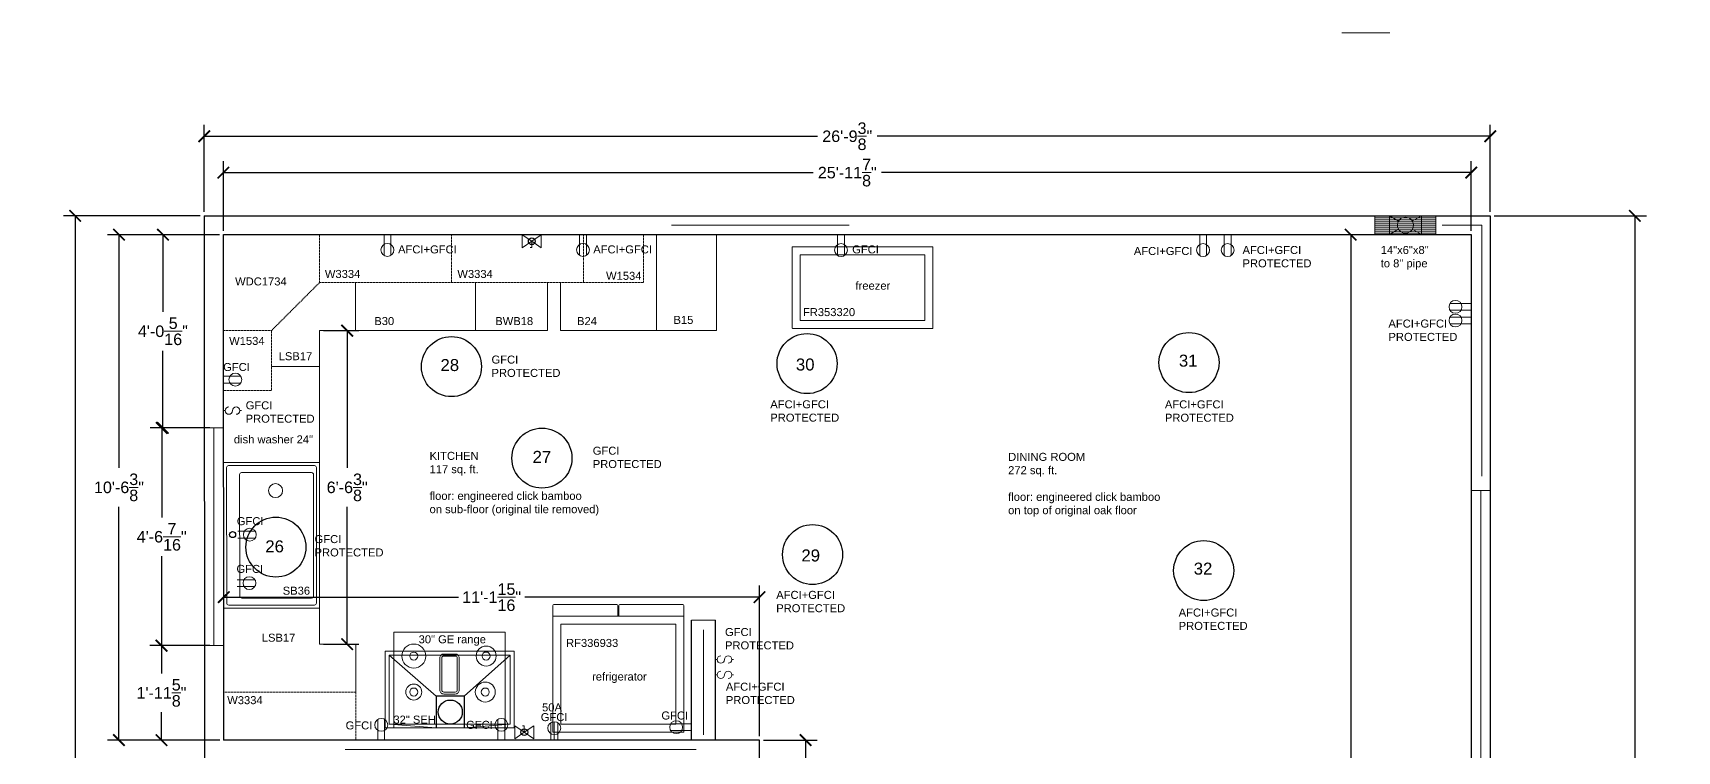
# Model space of a CAD drawing. Header units: inches. Extents: x -8 to 403, y 66 to 574.
# Drawn here: x -7.9 to 403, y 394 to 573.6 of the extents above; entities that cross this region are included whole.
import ezdxf

# ---------------------------------------------------------------- set-up
doc = ezdxf.new("R2010")
doc.units = ezdxf.units.IN
doc.header["$MEASUREMENT"] = 0
doc.linetypes.add('DASHED2', pattern=[0.375, 0.25, -0.125])
doc.layers.get('0').update_dxf_attribs({"color": 1, "lineweight": 9})
doc.layers.add('A201-Cabinets-and-Appliances', color=7, linetype='Continuous')
doc.layers.add('Title Block', color=7, linetype='Continuous')
for name, color, linetype, lineweight in [('A201-Dimensions', 7, 'Continuous', 9), ('A201-Floorplan-2nd-floor', 7, 'Continuous', 9), ('A201-Text', 7, 'Continuous', 9)]:
    doc.layers.add(name, color=color, linetype=linetype, lineweight=lineweight)
doc.styles.add('Annotative', font='Arial.ttf')
doc.styles.get("Standard").update_dxf_attribs({"font": 'Arial.ttf', "height": 2})
doc.linetypes.add('BATTING', pattern='A,0.0001,-0.1,[134,ltypeshp.shx,S=0.1,R=0,X=-0.1,Y=0],-0.2,[134,ltypeshp.shx,S=0.1,R=180,X=0.1,Y=0],-0.1', length=0.4001)
doc.dimstyles.new('Annotative', dxfattribs={"dimtxt": 0.18, "dimasz": 0.18, "dimexe": 0.18, "dimexo": 0.0625, "dimgap": 0.09, "dimtad": 0, "dimtih": 1, "dimtoh": 1, "dimdec": 4, "dimzin": 0, "dimdsep": 46, "dimlunit": 4, "dimtxsty": 'Annotative', "dimblk": 'ARCHTICK', "dimblk1": 'ARCHTICK', "dimblk2": 'ARCHTICK', "dimcen": 0.09, "dimadec": 0, "dimazin": 0, "dimtfac": 1, "dimtdec": 4, "dimtofl": 0, "dimtmove": 0, "dimatfit": 3, "dimldrblk": 'ARCHTICK', "dimfxl": 1, "dimtolj": 1, "dimtzin": 0, "dimarcsym": 0})

# ---------------------------------------------------------------- blocks, each defined once
blk = doc.blocks.new('_ArchTick')
at = {"color": 0, "linetype": 'ByBlock', "lineweight": 30, "const_width": 0.15}
blk.add_lwpolyline([(-0.5, -0.5), (0.5, 0.5)], dxfattribs=at)
blk = doc.blocks.new('*D551')
at = {"layer": 'A201-Dimensions', "color": 0, "lineweight": -2, "transparency": 16777216}
for p, q in [((39.7, 524.16), (39.7, 541.56)), ((39.7, 538.68), (187.06, 538.68)), ((351.57, 538.68), (204.21, 538.68)), ((351.57, 524.16), (351.57, 541.56))]:
    blk.add_line(p, q, dxfattribs=at)
at = {"layer": 'A201-Dimensions', "color": 0, "lineweight": -2, "transparency": 16777216, "xscale": 2.88, "yscale": 2.88, "zscale": 2.88, "rotation": 180}
blk.add_blockref('_ArchTick', (39.7, 538.68), dxfattribs=at)
at = {"layer": 'A201-Dimensions', "color": 0, "lineweight": -2, "transparency": 16777216, "xscale": 2.88, "yscale": 2.88, "zscale": 2.88}
blk.add_blockref('_ArchTick', (351.57, 538.68), dxfattribs=at)
at = {"layer": 'A201-Dimensions', "color": 0, "lineweight": 5, "transparency": 16777216, "insert": (195.63, 538.68), "char_height": 2.88, "attachment_point": 5, "style": 'Annotative'}
blk.add_mtext('\\A1;25\'-11{\\H1x;\\S7/8;}"', dxfattribs=at)
blk = doc.blocks.new('*D552')
at = {"layer": 'A201-Dimensions', "color": 0, "lineweight": -2, "transparency": 16777216}
for p, q in [((34.92, 528.89), (34.92, 550.65)), ((34.92, 547.77), (188.17, 547.77)), ((356.32, 547.77), (203.08, 547.77)), ((356.32, 528.89), (356.32, 550.65))]:
    blk.add_line(p, q, dxfattribs=at)
at = {"layer": 'A201-Dimensions', "color": 0, "lineweight": -2, "transparency": 16777216, "xscale": 2.88, "yscale": 2.88, "zscale": 2.88, "rotation": 180}
blk.add_blockref('_ArchTick', (34.92, 547.77), dxfattribs=at)
at = {"layer": 'A201-Dimensions', "color": 0, "lineweight": -2, "transparency": 16777216, "xscale": 2.88, "yscale": 2.88, "zscale": 2.88}
blk.add_blockref('_ArchTick', (356.32, 547.77), dxfattribs=at)
at = {"layer": 'A201-Dimensions', "color": 0, "lineweight": 5, "transparency": 16777216, "insert": (195.62, 547.77), "char_height": 2.88, "attachment_point": 5, "style": 'Annotative'}
blk.add_mtext('\\A1;26\'-9{\\H1x;\\S3/8;}"', dxfattribs=at)
blk = doc.blocks.new('*D547')
at = {"layer": 'A201-Dimensions', "color": 0, "lineweight": -2, "transparency": 16777216}
for p, q in [((39.78, 397.79), (39.78, 435.4)), ((39.78, 432.52), (98.45, 432.52)), ((173.69, 432.52), (115.02, 432.52)), ((173.69, 397.79), (173.69, 435.4))]:
    blk.add_line(p, q, dxfattribs=at)
at = {"layer": 'A201-Dimensions', "color": 0, "lineweight": -2, "transparency": 16777216, "xscale": 2.88, "yscale": 2.88, "zscale": 2.88, "rotation": 180}
blk.add_blockref('_ArchTick', (39.78, 432.52), dxfattribs=at)
at = {"layer": 'A201-Dimensions', "color": 0, "lineweight": -2, "transparency": 16777216, "xscale": 2.88, "yscale": 2.88, "zscale": 2.88}
blk.add_blockref('_ArchTick', (173.69, 432.52), dxfattribs=at)
at = {"layer": 'A201-Dimensions', "color": 0, "lineweight": 5, "transparency": 16777216, "insert": (106.74, 432.52), "char_height": 2.88, "attachment_point": 5, "style": 'Annotative'}
blk.add_mtext('\\A1;11\'-1{\\H1x;\\S15/16;}"', dxfattribs=at)
blk = doc.blocks.new('*D550')
at = {"layer": 'A201-Dimensions', "color": 0, "lineweight": -2, "transparency": 16777216}
for p, q in [((64.7, 499.16), (73.52, 499.16)), ((70.64, 499.16), (70.64, 464.86)), ((70.64, 420.79), (70.64, 455.09)), ((64.7, 420.79), (73.52, 420.79))]:
    blk.add_line(p, q, dxfattribs=at)
at = {"layer": 'A201-Dimensions', "color": 0, "lineweight": -2, "transparency": 16777216, "xscale": 2.88, "yscale": 2.88, "zscale": 2.88}
for p, rotation in [((70.64, 499.16), 90), ((70.64, 420.79), 270)]:
    blk.add_blockref('_ArchTick', p, dxfattribs=dict(at, rotation=rotation))
at = {"layer": 'A201-Dimensions', "color": 0, "lineweight": 5, "transparency": 16777216, "insert": (70.64, 459.98), "char_height": 2.88, "attachment_point": 5, "style": 'Annotative'}
blk.add_mtext('\\A1;6\'-6{\\H1x;\\S3/8;}"', dxfattribs=at)
blk = doc.blocks.new('*D543')
at = {"layer": 'A201-Dimensions', "color": 0, "lineweight": -2, "transparency": 16777216}
for p, q in [((357.32, 527.89), (395.34, 527.89)), ((392.46, 527.89), (392.46, 310.17)), ((392.46, 86.08), (392.46, 300.4)), ((357.32, 86.08), (395.34, 86.08))]:
    blk.add_line(p, q, dxfattribs=at)
at = {"layer": 'A201-Dimensions', "color": 0, "lineweight": -2, "transparency": 16777216, "xscale": 2.88, "yscale": 2.88, "zscale": 2.88}
for p, rotation in [((392.46, 527.89), 90), ((392.46, 86.08), 270)]:
    blk.add_blockref('_ArchTick', p, dxfattribs=dict(at, rotation=rotation))
at = {"layer": 'A201-Dimensions', "color": 0, "lineweight": 5, "transparency": 16777216, "insert": (392.46, 305.28), "char_height": 2.88, "attachment_point": 5, "style": 'Annotative'}
blk.add_mtext('\\A1;36\'-9{\\H1x;\\S13/16;}"', dxfattribs=at)
blk = doc.blocks.new('*D546')
at = {"layer": 'A201-Dimensions', "color": 0, "lineweight": -2, "transparency": 16777216}
for p, q in [((350.57, 523.16), (318.56, 523.16)), ((321.44, 523.16), (321.44, 380.43)), ((321.44, 227.97), (321.44, 370.71)), ((350.57, 227.97), (318.56, 227.97))]:
    blk.add_line(p, q, dxfattribs=at)
at = {"layer": 'A201-Dimensions', "color": 0, "lineweight": -2, "transparency": 16777216, "xscale": 2.88, "yscale": 2.88, "zscale": 2.88}
for p, rotation in [((321.44, 523.16), 90), ((321.44, 227.97), 270)]:
    blk.add_blockref('_ArchTick', p, dxfattribs=dict(at, rotation=rotation))
at = {"layer": 'A201-Dimensions', "color": 0, "lineweight": 5, "transparency": 16777216, "insert": (321.44, 375.57), "char_height": 2.88, "attachment_point": 5, "style": 'Annotative'}
blk.add_mtext('\\A1;24\'-7{\\H1x;\\S3/16;}"', dxfattribs=at)
blk = doc.blocks.new('*D545')
at = {"layer": 'A201-Dimensions', "color": 0, "lineweight": -2, "transparency": 16777216}
for p, q in [((174.69, 396.79), (188.07, 396.79)), ((185.19, 396.79), (185.19, 310.29)), ((185.19, 214.01), (185.19, 300.52)), ((174.69, 214.01), (188.07, 214.01))]:
    blk.add_line(p, q, dxfattribs=at)
at = {"layer": 'A201-Dimensions', "color": 0, "lineweight": -2, "transparency": 16777216, "xscale": 2.88, "yscale": 2.88, "zscale": 2.88}
for p, rotation in [((185.19, 396.79), 90), ((185.19, 214.01), 270)]:
    blk.add_blockref('_ArchTick', p, dxfattribs=dict(at, rotation=rotation))
at = {"layer": 'A201-Dimensions', "color": 0, "lineweight": 5, "transparency": 16777216, "insert": (185.19, 305.4), "char_height": 2.88, "attachment_point": 5, "style": 'Annotative'}
blk.add_mtext('\\A1;15\'-2{\\H1x;\\S13/16;}"', dxfattribs=at)
blk = doc.blocks.new('*D528')
at = {"layer": 'A201-Dimensions', "color": 0, "lineweight": -2, "transparency": 16777216}
for p, q in [((33.92, 527.89), (-0.23, 527.89)), ((2.65, 527.89), (2.65, 311.87)), ((2.65, 86.08), (2.65, 302.09)), ((34.02, 86.08), (-0.23, 86.08))]:
    blk.add_line(p, q, dxfattribs=at)
at = {"layer": 'A201-Dimensions', "color": 0, "lineweight": -2, "transparency": 16777216, "xscale": 2.88, "yscale": 2.88, "zscale": 2.88}
for p, rotation in [((2.65, 527.89), 90), ((2.65, 86.08), 270)]:
    blk.add_blockref('_ArchTick', p, dxfattribs=dict(at, rotation=rotation))
at = {"layer": 'A201-Dimensions', "color": 0, "lineweight": 5, "transparency": 16777216, "insert": (2.65, 306.98), "char_height": 2.88, "attachment_point": 5, "style": 'Annotative'}
blk.add_mtext('\\A1;36\'-9{\\H1x;\\S13/16;}"', dxfattribs=at)
blk = doc.blocks.new('*D549')
at = {"layer": 'A201-Dimensions', "color": 0, "lineweight": -2, "transparency": 16777216}
for p, q in [((38.7, 523.16), (10.72, 523.16)), ((13.6, 523.16), (13.6, 464.86)), ((13.6, 396.79), (13.6, 455.09)), ((38.78, 396.79), (10.72, 396.79))]:
    blk.add_line(p, q, dxfattribs=at)
at = {"layer": 'A201-Dimensions', "color": 0, "lineweight": -2, "transparency": 16777216, "xscale": 2.88, "yscale": 2.88, "zscale": 2.88}
for p, rotation in [((13.6, 523.16), 90), ((13.6, 396.79), 270)]:
    blk.add_blockref('_ArchTick', p, dxfattribs=dict(at, rotation=rotation))
at = {"layer": 'A201-Dimensions', "color": 0, "lineweight": 5, "transparency": 16777216, "insert": (13.6, 459.98), "char_height": 2.88, "attachment_point": 5, "style": 'Annotative'}
blk.add_mtext('\\A1;10\'-6{\\H1x;\\S3/8;}"', dxfattribs=at)
blk = doc.blocks.new('*D548')
at = {"layer": 'A201-Dimensions', "color": 0, "lineweight": -2, "transparency": 16777216}
for p, q in [((33.95, 420.41), (21.34, 420.41)), ((24.22, 420.41), (24.22, 413.44)), ((24.22, 396.79), (24.22, 403.77)), ((33.95, 396.79), (21.34, 396.79))]:
    blk.add_line(p, q, dxfattribs=at)
at = {"layer": 'A201-Dimensions', "color": 0, "lineweight": -2, "transparency": 16777216, "xscale": 2.88, "yscale": 2.88, "zscale": 2.88}
for p, rotation in [((24.22, 420.41), 90), ((24.22, 396.79), 270)]:
    blk.add_blockref('_ArchTick', p, dxfattribs=dict(at, rotation=rotation))
at = {"layer": 'A201-Dimensions', "color": 0, "lineweight": 5, "transparency": 16777216, "insert": (24.22, 408.6), "char_height": 2.88, "attachment_point": 5, "style": 'Annotative'}
blk.add_mtext('\\A1;1\'-11{\\H1x;\\S5/8;}"', dxfattribs=at)
blk = doc.blocks.new('30-in-GE-Range')
at = {"layer": 'A201-Cabinets-and-Appliances', "lineweight": 5}
for p, q in [((-27.87, 24), (0, 24)), ((-27.87, 24), (0, 24)), ((-27.87, 24), (-27.87, 0)), ((0, 24), (0, 0)), ((-27.87, 0), (0, 0))]:
    blk.add_line(p, q, dxfattribs=at)
for points in [[(-16.37, 9.5, 0.414214), (-15.37, 8.5), (-12.5, 8.5, 0.414214), (-11.5, 9.5), (-11.5, 17.5, 0.414214), (-12.5, 18.5), (-15.37, 18.5, 0.414214), (-16.37, 17.5)], [(-15.87, 9.5, 0.414214), (-15.37, 9), (-12.5, 9, 0.414214), (-12, 9.5), (-12, 17.5, 0.414214), (-12.5, 18), (-15.37, 18, 0.414214), (-15.87, 17.5)]]:
    blk.add_lwpolyline(points, format="xyb", close=True, dxfattribs=at)
for centre, radius in [((-22.87, 17.99), 3), ((-22.87, 17.99), 1), ((-4.79, 18), 2.5), ((-4.79, 18), 1), ((-22.87, 9), 2), ((-22.87, 9), 1), ((-5, 9), 2.5), ((-5, 9), 1)]:
    blk.add_circle(centre, radius, dxfattribs=at)
at = {"layer": 'A201-Cabinets-and-Appliances', "lineweight": 5, "style": 'Annotative'}
blk.add_text('30" GE range', height=2, dxfattribs=at).set_placement((-21.67, 21.18))
blk = doc.blocks.new('33-in-LG-refrigerator')
at = {"layer": 'A201-Cabinets-and-Appliances', "lineweight": 5}
for p, q in [((-32.75, 31.67), (-32.75, 0)), ((0, 29), (-32.75, 29)), ((-16.75, 31.92), (-32.5, 31.92)), ((-16.5, 29), (-16.5, 31.67)), ((-16.25, 29), (-16.25, 31.67)), ((-0.25, 31.92), (-16, 31.92)), ((0, 0), (0, 31.67)), ((-30.75, 2), (-30.75, 27)), ((-30.75, 27), (-2, 27)), ((-2, 27), (-2, 2)), ((-32.75, 0), (0, 0)), ((-2, 2), (-30.75, 2))]:
    blk.add_line(p, q, dxfattribs=at)
for centre, start, end in [((-32.5, 31.67), 90, 180), ((-16.75, 31.67), 0, 90), ((-16, 31.67), 90, 180), ((-0.25, 31.67), 0, 90)]:
    blk.add_arc(centre, 0.25, start, end, dxfattribs=at)
at = {"layer": 'A201-Cabinets-and-Appliances', "lineweight": 5, "style": 'Annotative'}
blk.add_text('refrigerator', height=2, dxfattribs=at).set_placement((-22.93, 12.89))
at = {"layer": 'A201-Cabinets-and-Appliances', "lineweight": 5, "insert": (-29.44, 23.29), "char_height": 2, "width": 13.5647, "attachment_point": 1, "style": 'Annotative'}
blk.add_mtext('RF336933', dxfattribs=at)
blk = doc.blocks.new('32-inch-smarthood-seh')
at = {"layer": 'A201-Cabinets-and-Appliances', "lineweight": 5}
for p, q in [((-32.3125, 0), (-32.3125, 19.1875)), ((-32.3125, 19.1875), (0, 19.1875)), ((-31.3125, 1), (-31.3125, 18.1875)), ((-31.3125, 18.1875), (-1, 18.1875)), ((-31.3125, 18.1875), (-19.5, 8)), ((-1, 18.1875), (-12.5, 8)), ((-1, 1), (-1, 18.1875)), ((0, 0), (0, 19.1875)), ((-32.3125, 0), (0, 0)), ((-31.3125, 1), (-1, 1)), ((-31.3125, 1), (-19.5, 0)), ((-19.5, 0), (-12.5, 0)), ((-1, 1), (-12.5, 0))]:
    blk.add_line(p, q, dxfattribs=at)
at = {"layer": 'A201-Cabinets-and-Appliances', "lineweight": 30}
for p, q in [((-19.5, 8), (-19.5, 0)), ((-12.5, 8), (-19.5, 8)), ((-12.5, 8), (-12.5, 0))]:
    blk.add_line(p, q, dxfattribs=at)
blk.add_circle((-16, 4), 3, dxfattribs=at)
blk = doc.blocks.new('current-kitchen-cabinets-and-appliances')
at = {"layer": 'A201-Cabinets-and-Appliances', "linetype": 'DASHED2', "lineweight": 5}
for p, q in [((0, 87.38), (0, 126.37)), ((108.19, 126.37), (0, 126.37)), ((23.94, 126.37), (23.94, 114.37)), ((56.94, 114.37), (56.94, 126.37)), ((89.94, 114.37), (89.94, 126.37)), ((104.94, 126.37), (104.94, 114.37)), ((23.94, 114.37), (11.94, 102.37)), ((56.94, 114.37), (23.94, 114.37)), ((89.94, 114.37), (56.94, 114.37)), ((104.94, 114.37), (89.94, 114.37)), ((11.95, 102.37), (-0.05, 102.37)), ((11.93, 87.38), (11.95, 102.37)), ((-0.05, 87.38), (11.93, 87.38)), ((0, 12), (33.02, 12)), ((0, 12), (0, 0)), ((33.02, 12), (33.02, 0)), ((33.02, 0), (0, 0))]:
    blk.add_line(p, q, dxfattribs=at)
at = {"layer": 'A201-Cabinets-and-Appliances', "lineweight": 5}
for p, q in [((108.19, 126.37), (108.19, 102.37)), ((108.19, 126.37), (123.19, 126.37)), ((123.19, 126.37), (123.19, 102.37)), ((32.94, 114.37), (32.94, 102.37)), ((62.94, 114.37), (62.94, 102.37)), ((80.94, 114.37), (80.94, 102.37)), ((84.19, 114.37), (84.19, 102.37)), ((23.94, 102.37), (23.94, 24)), ((23.94, 102.37), (80.94, 102.37)), ((84.19, 102.37), (123.19, 102.37)), ((11.94, 93.38), (23.94, 93.38)), ((23.94, 93.38), (23.94, 69.38)), ((0, 12), (0, 87.38)), ((-0.02, 69.38), (23.94, 69.38)), ((0.73, 68.12), (0.77, 34.25)), ((22.69, 68.62), (1.23, 68.62)), ((3.99, 66.37), (4.05, 36)), ((21.98, 66.87), (4.49, 66.87)), ((22.48, 36), (22.48, 66.37)), ((23.19, 34.25), (23.19, 68.12)), ((0, 33), (23.94, 33)), ((1.27, 33.75), (22.69, 33.75)), ((4.55, 35.5), (21.98, 35.5)), ((23.94, 24), (33.02, 24)), ((33.02, 12), (33.02, 24))]:
    blk.add_line(p, q, dxfattribs=at)
blk.add_lwpolyline([(177.13, 102.87, 0.414214), (177.25, 103), (177.25, 123.25, 0.414214), (177.13, 123.37), (142.25, 123.37, 0.414214), (142.13, 123.25), (142.13, 103, 0.414214), (142.25, 102.87)], format="xyb", close=True, dxfattribs=at)
blk.add_lwpolyline([(175.25, 104.87), (175.25, 121.37), (144.13, 121.37), (144.13, 104.87)], close=True, dxfattribs=at)
blk.add_circle((12.98, 62.37), 1.75, dxfattribs=at)
at = {"layer": 'A201-Cabinets-and-Appliances', "lineweight": -3}
blk.add_circle((2.25, 51.38), 0.75, dxfattribs=at)
at = {"layer": 'A201-Cabinets-and-Appliances', "lineweight": 5}
for centre, start, end in [((1.23, 68.12), 90, 180.0723), ((4.49, 66.37), 90, 180.1232), ((21.98, 66.37), 0, 90), ((22.69, 68.12), 0, 90), ((1.27, 34.25), 180.0723, 270), ((4.55, 36), 180.1232, 270), ((21.98, 36), 270, 0), ((22.69, 34.25), 270, 0)]:
    blk.add_arc(centre, 0.5, start, end, dxfattribs=at)
at = {"layer": 'Title Block', "lineweight": 5}
for name, p in [('33-in-LG-refrigerator', (115.02, 2)), ('30-in-GE-Range', (70.4, 3.02)), ('32-inch-smarthood-seh', (72.65, 3.02))]:
    blk.add_blockref(name, p, dxfattribs=at)
at = {"layer": 'A201-Cabinets-and-Appliances', "lineweight": 5, "style": 'Annotative'}
for s, p in [('WDC1734', (2.87, 113.68)), ('W3334', (25.31, 115.55)), ('W3334', (58.42, 115.55)), ('W1534', (95.58, 115.08)), ('B30', (37.66, 103.77)), ('BWB18', (67.89, 103.77)), ('B24', (88.33, 103.77)), ('B15', (112.43, 104.06)), ('W1534', (1.38, 98.81)), ('LSB17', (13.76, 94.98)), ('dish washer 24"', (2.56, 74.19)), ('SB36', (14.77, 36.35)), ('LSB17', (9.54, 24.6)), ('W3334', (0.9, 8.98)), ('32" SEH', (42.43, 4.12))]:
    blk.add_text(s, height=2, dxfattribs=at).set_placement(p)
at = {"layer": 'A201-Cabinets-and-Appliances', "lineweight": 5, "char_height": 2, "width": 13.5647, "attachment_point": 1, "style": 'Annotative'}
for s, insert in [('freezer', (157.92, 114.62)), ('FR353320', (144.78, 108.01))]:
    blk.add_mtext(s, dxfattribs=dict(at, insert=insert))
blk = doc.blocks.new('wall-duplex')
at = {"lineweight": 5}
for p, q in [((-0.85, 3.8), (-0.85, -1.36)), ((0.85, 3.8), (0.85, -1.36))]:
    blk.add_line(p, q, dxfattribs=at)
blk.add_circle((0, 0), 1.61)
blk = doc.blocks.new('*D761')
at = {"layer": 'A201-Floorplan-2nd-floor', "color": 0, "lineweight": -2, "transparency": 16777216}
for p, q in [((36.31, 474.85), (21.4, 474.85)), ((24.28, 474.85), (24.28, 452.47)), ((24.28, 420.41), (24.28, 442.8)), ((36.31, 420.41), (21.4, 420.41))]:
    blk.add_line(p, q, dxfattribs=at)
at = {"layer": 'A201-Floorplan-2nd-floor', "color": 0, "lineweight": -2, "transparency": 16777216, "xscale": 2.88, "yscale": 2.88, "zscale": 2.88}
for p, rotation in [((24.28, 474.85), 90), ((24.28, 420.41), 270)]:
    blk.add_blockref('_ArchTick', p, dxfattribs=dict(at, rotation=rotation))
at = {"layer": 'A201-Floorplan-2nd-floor', "color": 0, "lineweight": 5, "transparency": 16777216, "insert": (24.28, 447.63), "char_height": 2.88, "attachment_point": 5, "style": 'Annotative'}
blk.add_mtext('\\A1;4\'-6{\\H1x;\\S7/16;}"', dxfattribs=at)
blk = doc.blocks.new('*D762')
at = {"layer": 'A201-Floorplan-2nd-floor', "color": 0, "lineweight": -2, "transparency": 16777216}
for p, q in [((33.92, 523.16), (21.7, 523.16)), ((24.58, 523.16), (24.58, 503.87)), ((24.58, 474.85), (24.58, 494.15)), ((33.92, 474.85), (21.7, 474.85))]:
    blk.add_line(p, q, dxfattribs=at)
at = {"layer": 'A201-Floorplan-2nd-floor', "color": 0, "lineweight": -2, "transparency": 16777216, "xscale": 2.88, "yscale": 2.88, "zscale": 2.88}
for p, rotation in [((24.58, 523.16), 90), ((24.58, 474.85), 270)]:
    blk.add_blockref('_ArchTick', p, dxfattribs=dict(at, rotation=rotation))
at = {"layer": 'A201-Floorplan-2nd-floor', "color": 0, "lineweight": 5, "transparency": 16777216, "insert": (24.58, 499.01), "char_height": 2.88, "attachment_point": 5, "style": 'Annotative'}
blk.add_mtext('\\A1;4\'-0{\\H1x;\\S5/16;}"', dxfattribs=at)

msp = doc.modelspace()

# ---------------------------------------------------------------- linework, layer by layer
at = {"layer": 'A201-Floorplan-2nd-floor', "linetype": 'BATTING', "lineweight": 5, "ltscale": 4.4}
for p, q in [((319.23001, 573.61698), (331.23001, 573.61698)), ((151.69696, 525.51159), (196.07196, 525.51159)), ((344.3044, 525.52353), (354.21839, 525.52353)), ((354.21839, 525.52353), (354.21839, 462.76132)), ((159.69289, 424.38988), (159.69289, 398.14113)), ((157.87045, 394.4146), (70.15767, 394.4146))]:
    msp.add_line(p, q, dxfattribs=at)
at = {"layer": 'A201-Floorplan-2nd-floor', "lineweight": -3}
for p, q in [((34.92244, 527.88659), (356.32196, 527.88659)), ((34.92244, 527.88659), (35.02008, 86.07563)), ((356.32196, 527.88659), (356.32196, 86.07563)), ((156.69289, 396.7896), (156.69289, 426.7896)), ((162.69289, 396.7896), (162.69289, 426.7896))]:
    msp.add_line(p, q, dxfattribs=at)
at = {"layer": 'A201-Floorplan-2nd-floor', "lineweight": 5}
for p, q in [((327.49696, 523.1646), (327.49696, 527.88659)), ((327.49696, 527.88659), (342.75946, 527.88659)), ((327.49696, 527.38659), (342.75946, 527.38659)), ((327.49696, 526.88659), (342.75946, 526.88659)), ((327.49696, 526.38659), (342.75946, 526.38659)), ((331.12196, 523.1646), (331.12196, 527.88659)), ((331.12196, 527.88659), (333.39961, 526.54221)), ((336.84431, 526.54221), (339.12196, 527.88659)), ((339.12196, 523.1646), (339.12196, 527.88659)), ((342.75946, 523.1646), (342.75946, 527.88659)), ((327.49696, 525.88659), (342.75946, 525.88659)), ((327.49696, 525.38659), (342.75946, 525.38659)), ((327.49696, 524.88659), (342.75946, 524.88659)), ((327.49696, 524.38659), (342.75946, 524.38659)), ((327.49696, 523.88659), (342.75946, 523.88659)), ((327.49696, 523.38659), (342.75946, 523.38659)), ((327.49696, 523.1646), (335.12196, 523.1646)), ((327.49696, 523.13394), (342.75946, 523.13394)), ((331.12196, 523.1646), (333.39961, 524.50898)), ((336.84431, 524.50898), (339.12196, 523.1646)), ((39.69696, 490.1646), (39.71879, 490.1646)), ((39.69696, 474.8521), (34.93416, 474.8521)), ((37.30916, 474.8521), (37.30916, 420.4146)), ((351.57196, 459.2271), (356.32196, 459.2271)), ((353.94696, 459.2271), (353.94696, 364.2859)), ((156.69289, 426.7896), (162.69289, 426.7896)), ((39.78058, 420.4146), (34.94619, 420.4146)), ((122.40397, 396.74522), (122.40397, 401.38458))]:
    msp.add_line(p, q, dxfattribs=at)
at = {"layer": 'A201-Floorplan-2nd-floor'}
for p, q in [((114.41061, 523.13825), (114.41061, 522.32291)), ((116.77173, 521.5189), (114.41061, 523.13825)), ((114.41061, 522.32291), (114.41061, 521.5189)), ((116.77173, 521.5189), (119.13286, 523.13825)), ((119.13286, 523.13825), (119.13286, 522.32291)), ((119.13286, 522.32291), (119.13286, 521.5189)), ((114.41061, 520.71489), (114.41061, 521.5189)), ((116.77173, 521.5189), (114.41061, 519.89955)), ((114.41061, 519.89955), (114.41061, 520.71489)), ((116.77173, 521.5189), (119.13286, 519.89955)), ((119.13286, 520.71489), (119.13286, 521.5189)), ((119.13286, 519.89955), (119.13286, 520.71489)), ((39.67033, 487.78307), (44.06176, 487.78307)), ((39.67033, 486.05258), (44.05221, 486.05258)), ((40.13168, 479.1646), (39.72607, 479.1646)), ((43.80904, 479.1646), (44.21454, 479.1646)), ((43.27093, 449.02237), (47.66236, 449.02237)), ((43.27093, 447.29188), (47.65281, 447.29188)), ((43.18105, 436.89737), (47.57248, 436.89737)), ((43.18105, 435.16688), (47.56293, 435.16688)), ((163.0985, 416.9146), (162.69289, 416.9146)), ((166.77586, 416.9146), (167.18136, 416.9146)), ((163.0985, 413.1021), (162.69289, 413.1021)), ((166.77586, 413.1021), (167.18136, 413.1021)), ((112.54446, 400.37611), (112.54446, 399.56077)), ((114.90558, 398.75676), (112.54446, 400.37611)), ((112.54446, 399.56077), (112.54446, 398.75676)), ((112.54446, 397.95275), (112.54446, 398.75676)), ((114.90558, 398.75676), (112.54446, 397.13741)), ((114.90558, 398.75676), (117.26671, 400.37611)), ((114.90558, 398.75676), (117.26671, 397.13741)), ((117.26671, 400.37611), (117.26671, 399.56077)), ((117.26671, 399.56077), (117.26671, 398.75676)), ((117.26671, 397.95275), (117.26671, 398.75676)), ((121.52897, 396.74522), (121.52897, 401.13664)), ((123.25947, 396.74522), (123.25947, 401.1271)), ((112.54446, 397.13741), (112.54446, 397.95275)), ((117.26671, 397.13741), (117.26671, 397.95275))]:
    msp.add_line(p, q, dxfattribs=at)
at = {"layer": 'A201-Floorplan-2nd-floor', "lineweight": -3}
msp.add_lwpolyline([(173.69289, 396.7896), (39.78058, 396.7896), (39.69696, 523.1646), (351.57196, 523.1646), (351.57196, 227.9734), (242.50946, 227.9734), (242.50946, 165.12585), (218.00946, 165.12585), (218.00946, 178.67996), (152.25946, 178.67996), (152.25946, 214.01313), (173.69289, 214.01313), (173.69289, 396.79497)], dxfattribs=at)
at = {"layer": 'A201-Floorplan-2nd-floor'}
for points in [[(116.77173, 521.5189), (116.77173, 519.9495), (116.36173, 519.9495)], [(114.90558, 398.75676), (114.90558, 400.32616), (114.49558, 400.32616)]]:
    msp.add_lwpolyline(points, dxfattribs=at)
for points in [[(41.06116, 478.24864, 0.414213562), (41.97712, 479.1646, -2.414213562), (42.89308, 478.24864)], [(164.02798, 415.99864, 0.414213562), (164.94394, 416.9146, -2.414213562), (165.8599, 415.99864)], [(164.02798, 412.18614, 0.414213562), (164.94394, 413.1021, -2.414213562), (165.8599, 412.18614)]]:
    msp.add_lwpolyline(points, format="xyb", dxfattribs=at)
at = {"layer": 'A201-Floorplan-2nd-floor', "lineweight": 5}
msp.add_circle((335.12196, 525.5256), 2, dxfattribs=at)
at = {"layer": 'A201-Floorplan-2nd-floor', "lineweight": 30}
for centre in [(116.77173, 521.5189), (114.90558, 398.75676)]:
    msp.add_circle(centre, 0.84375, dxfattribs=at)
at = {"layer": 'A201-Floorplan-2nd-floor', "lineweight": -3}
for centre in [(96.69696, 490.1646), (185.57196, 490.9146), (281.02996, 491.1646), (119.32196, 467.2896), (52.82196, 445.0396), (186.94696, 443.1646), (284.69696, 439.1646)]:
    msp.add_circle(centre, 7.5, dxfattribs=at)
at = {"layer": 'A201-Floorplan-2nd-floor'}
for centre in [(42.70256, 486.9253), (46.30315, 448.1646), (46.21327, 436.0396), (122.38675, 399.77744)]:
    msp.add_circle(centre, 1.60724, dxfattribs=at)
for centre in [(41.04765, 479.1646), (164.01447, 416.9146), (164.01447, 413.1021)]:
    msp.add_arc(centre, 0.91596, 90, 270, dxfattribs=at)

# ---------------------------------------------------------------- block references
at = {"lineweight": 5}
msp.add_blockref('current-kitchen-cabinets-and-appliances', (39.75875, 396.7896), dxfattribs=at)
at = {"layer": 'A201-Floorplan-2nd-floor', "lineweight": 5}
for p in [(80.69696, 519.34608), (129.57196, 519.34476), (194.07196, 519.30504), (284.54657, 519.30504), (290.67841, 519.30504)]:
    msp.add_blockref('wall-duplex', p, dxfattribs=at)
at = {"layer": 'A201-Floorplan-2nd-floor', "lineweight": 5, "xscale": -1}
for p, rotation in [((347.63191, 505.10433), 270), ((347.63191, 501.70943), 270), ((79.15558, 400.59165), 180), ((109.15558, 400.59173), 180), ((152.87072, 400.00835), 270)]:
    msp.add_blockref('wall-duplex', p, dxfattribs=dict(at, rotation=rotation))

# ---------------------------------------------------------------- texts
at = {"layer": 'A201-Floorplan-2nd-floor', "lineweight": 5, "style": 'Annotative'}
for p in [(39.64036, 489.07083), (43.05723, 450.52626), (42.97041, 438.58975), (119.02048, 401.53162)]:
    msp.add_text('GFCI', height=2, dxfattribs=at).set_placement(p)
at = {"layer": 'A201-Floorplan-2nd-floor', "lineweight": 5, "char_height": 2, "attachment_point": 1, "style": 'Annotative'}
for s, insert, width in [('AFCI+GFCI', (83.35612, 520.47685), 13.3839649), ('AFCI+GFCI', (132.139, 520.47685), 13.3839649), ('GFCI', (196.85164, 520.47685), 7.7516086), ('AFCI+GFCI', (267.24225, 520.07554), 13.3839649), ('AFCI+GFCI\\PPROTECTED', (294.40578, 520.327), 21.5425388), ('14"x6"x8"\\Pto 8" pipe', (328.94482, 520.33255), 15.1732917), ('AFCI+GFCI\\PPROTECTED', (330.87523, 501.93414), 21.5425388), ('GFCI\\PPROTECTED', (106.71112, 492.92738), 21.5425388), ('GFCI\\PPROTECTED', (45.26966, 481.48373), 21.5425388), ('AFCI+GFCI\\PPROTECTED', (176.38282, 481.7453), 21.5425388), ('AFCI+GFCI\\PPROTECTED', (275.01226, 481.72409), 21.5425388), ('GFCI\\PPROTECTED', (132.01484, 470.14257), 21.5425388), ('GFCI\\PPROTECTED', (62.4866, 448.04131), 21.5425388), ('AFCI+GFCI\\PPROTECTED', (177.8679, 434.09231), 21.5425388), ('AFCI+GFCI\\PPROTECTED', (278.45202, 429.67862), 21.5425388), ('GFCI\\PPROTECTED', (165.06926, 424.8008), 21.5425388), ('AFCI+GFCI\\PPROTECTED', (165.28081, 411.13554), 21.5425388), ('50A', (119.34272, 405.96394), 7.660849), ('GFCI', (149.1669, 403.93334), 7.7516086), ('GFCI', (70.24981, 401.46029), 7.7516086), ('GFCI', (100.37466, 401.59777), 7.7516086)]:
    msp.add_mtext(s, dxfattribs=dict(at, insert=insert, width=width))
at = {"layer": 'A201-Floorplan-2nd-floor', "lineweight": 5, "char_height": 3, "attachment_point": 1}
for s, width, heights, insert in [('31', 7.328325, [0], (278.5003, 493.15884)), ('28', 7.9086107, [0], (93.95445, 492.06415)), ('30', 7.6300924, [1.95039], (182.77932, 492.19777)), ('27', 6.2376245, [0], (116.9815, 469.09979, 93.5)), ('26', 7.7064114, [0], (50.17024, 446.72758)), ('29', 7.6300924, [0], (184.15432, 444.44777)), ('32', 6.5360729, [0], (282.20717, 441.16047))]:
    msp.add_mtext_dynamic_manual_height_columns(s, width=width, gutter_width=15, heights=heights, dxfattribs=dict(at, insert=insert))
at = {"layer": 'A201-Text', "lineweight": 5, "char_height": 2, "attachment_point": 1, "style": 'Annotative'}
for s, insert, width in [('KITCHEN\\P117 sq. ft.\\P\\Pfloor: engineered click bamboo\\Pon sub-floor (original tile removed)', (91.22329, 468.85446), 43.7989404), ('DINING ROOM\\P272 sq. ft.\\P\\Pfloor: engineered click bamboo\\Pon top of original oak floor', (235.83038, 468.60508), 39.6990393)]:
    msp.add_mtext(s, dxfattribs=dict(at, insert=insert, width=width))

# ---------------------------------------------------------------- dimensions: what is measured, and where the dimension line sits
at = {"layer": 'A201-Dimensions', "lineweight": 5}
dim = msp.add_aligned_dim(p1=(34.92244, 527.88659), p2=(356.32196, 527.88659), distance=19.88181, dimstyle='Annotative', dxfattribs=at)
dim.commit()
dim.dimension.update_dxf_attribs({"geometry": '*D552', "text_midpoint": (195.6222, 547.7684)})
for base, p1, p2, picture, middle in [((351.57196, 538.67702), (39.69696, 523.1646), (351.57196, 523.1646), '*D551', (195.63446, 538.67702)), ((39.78058, 432.51893), (173.69289, 396.7896), (39.78058, 396.7896), '*D547', (106.73674, 432.51893))]:
    dim = msp.add_linear_dim(base=base, p1=p1, p2=p2, dimstyle='Annotative', dxfattribs=at)
    dim.commit()
    dim.dimension.update_dxf_attribs({"geometry": picture, "text_midpoint": middle})
for base, p1, p2, angle, picture, middle, dimtype in [((2.64906, 86.07563), (34.92244, 527.88659), (35.02008, 86.07563), 90, '*D528', (2.64906, 306.98111), 160), ((392.46093, 86.07563), (356.32196, 527.88659), (356.32196, 86.07563), 270, '*D543', (392.46093, 305.28376), 161), ((13.60029, 523.1646), (39.78058, 396.7896), (39.69696, 523.1646), 90, '*D549', (13.60029, 459.9771), 160), ((321.44002, 227.9734), (351.57196, 523.1646), (351.57196, 227.9734), 90, '*D546', (321.44002, 375.569), 160), ((24.21866, 420.4146), (34.95141, 396.7896), (34.94619, 420.4146), 90, '*D548', (24.21866, 408.6021), 160), ((185.18942, 396.79497), (173.69289, 214.01313), (173.69289, 396.79497), 90, '*D545', (185.18942, 305.40405), 160)]:
    dim = msp.add_linear_dim(base=base, p1=p1, p2=p2, angle=angle, dimstyle='Annotative', dxfattribs=at)
    dim.commit()
    dim.dimension.update_dxf_attribs({"geometry": picture, "text_midpoint": middle, "dimtype": dimtype})
dim = msp.add_linear_dim(base=(70.64275, 420.7896), p1=(63.69696, 499.1646), p2=(63.69696, 420.7896), angle=90, dimstyle='Annotative', dxfattribs=at)
dim.commit()
dim.dimension.update_dxf_attribs({"geometry": '*D550', "text_midpoint": (70.64275, 459.9771)})
at = {"layer": 'A201-Floorplan-2nd-floor', "lineweight": 5}
for base, p1, p2, picture, middle in [((24.58158, 474.8521), (34.92349, 523.1646), (34.92349, 474.8521), '*D762', (24.58158, 499.00835)), ((24.27926, 420.4146), (37.30916, 474.8521), (37.30916, 420.4146), '*D761', (24.27926, 447.63335))]:
    dim = msp.add_linear_dim(base=base, p1=p1, p2=p2, angle=90, dimstyle='Annotative', dxfattribs=at)
    dim.commit()
    dim.dimension.update_dxf_attribs({"geometry": picture, "text_midpoint": middle})

doc.saveas('drawing.dxf')
